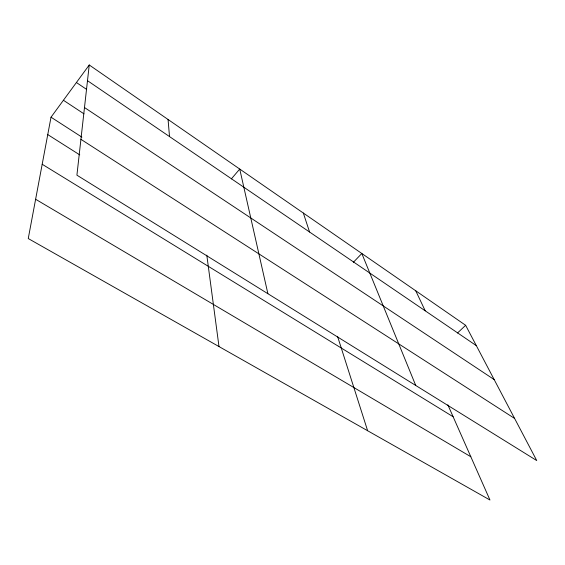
<?xml version="1.0" encoding="UTF-8"?>
<svg xmlns="http://www.w3.org/2000/svg" width="565" height="565" viewBox="0 0 565 565"><rect width="100%" height="100%" fill="white"/><g stroke="black" fill="none" stroke-linecap="round" stroke-linejoin="round"><path stroke-width="0.85" d="M89.249 64.982L76.911 175.178L536.75 460.574L465.631 325.292L89.249 64.982L51.02 117.202L28.25 238.543L489.968 500.018L447.847 404.815M231.332 178.928L239.73 169.055L267.895 293.715M353.323 262.358L361.812 253.487L415.734 385.464M457.523 332.99L465.631 325.292M35.623 199.261L470.829 456.753M42.191 164.26L453.13 416.751M47.757 134.597L79.75 154.881M80.922 139.322L514.602 418.446M51.02 117.202L81.89 137.118M63.414 100.266L84.008 113.862M84.482 107.527L494.184 379.595M76.409 82.518L86.622 89.418M87.49 80.682L476.337 345.653M415.741 290.784L425.212 310.814M303.341 213.047L309.571 232.017M337.538 336.309L367.631 430.735M206.797 255.119L218.994 346.564M168.059 119.49L169.514 136.582"/></g></svg>
